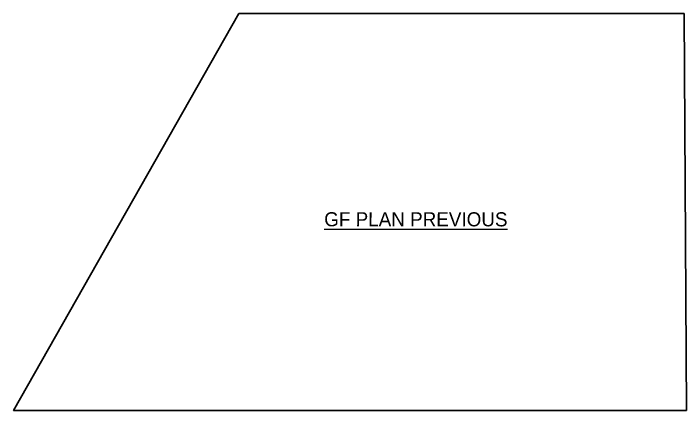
# Model space of a CAD drawing. Header units: inches. Extents: x 4069 to 291496, y -47643 to 12535.
# Drawn here: x 100955 to 101528, y 3613 to 3951 of the extents above; entities that cross this region are included whole.
import ezdxf

# ---------------------------------------------------------------- set-up
doc = ezdxf.new("R2010")
doc.units = ezdxf.units.IN
doc.header["$LTSCALE"] = 5
doc.header["$MEASUREMENT"] = 0
doc.layers.add('A-WALL', color=7, linetype='Continuous', lineweight=9)
doc.layers.add('TEXT', color=6, linetype='Continuous')
doc.styles.add('tt', font='stylu.ttf', dxfattribs={"height": 8})

msp = doc.modelspace()

# ---------------------------------------------------------------- linework, layer by layer
at = {"layer": 'A-WALL', "lineweight": 30}
for p, q in [((100955.2634, 3612.61243), (101147.18451, 3950.61243)), ((101526.18451, 3950.61243), (101147.18451, 3950.61243)), ((101528.2634, 3612.61243), (101526.18451, 3950.61243)), ((100955.2634, 3612.61243), (101528.2634, 3612.61243))]:
    msp.add_line(p, q, dxfattribs=at)
at = {"layer": 'A-WALL', "ltscale": 5}
msp.add_lwpolyline([(101526.18451, 3950.61243), (101147.18451, 3950.61243), (100955.2634, 3612.61243), (101528.2634, 3612.61243)], close=True, dxfattribs=at)

# ---------------------------------------------------------------- texts
at = {"layer": 'TEXT', "linetype": 'ByBlock', "style": 'tt'}
msp.add_text('%%UGF PLAN PREVIOUS', height=12, rotation=359.97717259, dxfattribs=at).set_placement((101219.80569, 3769.4525))

doc.saveas('drawing.dxf')
